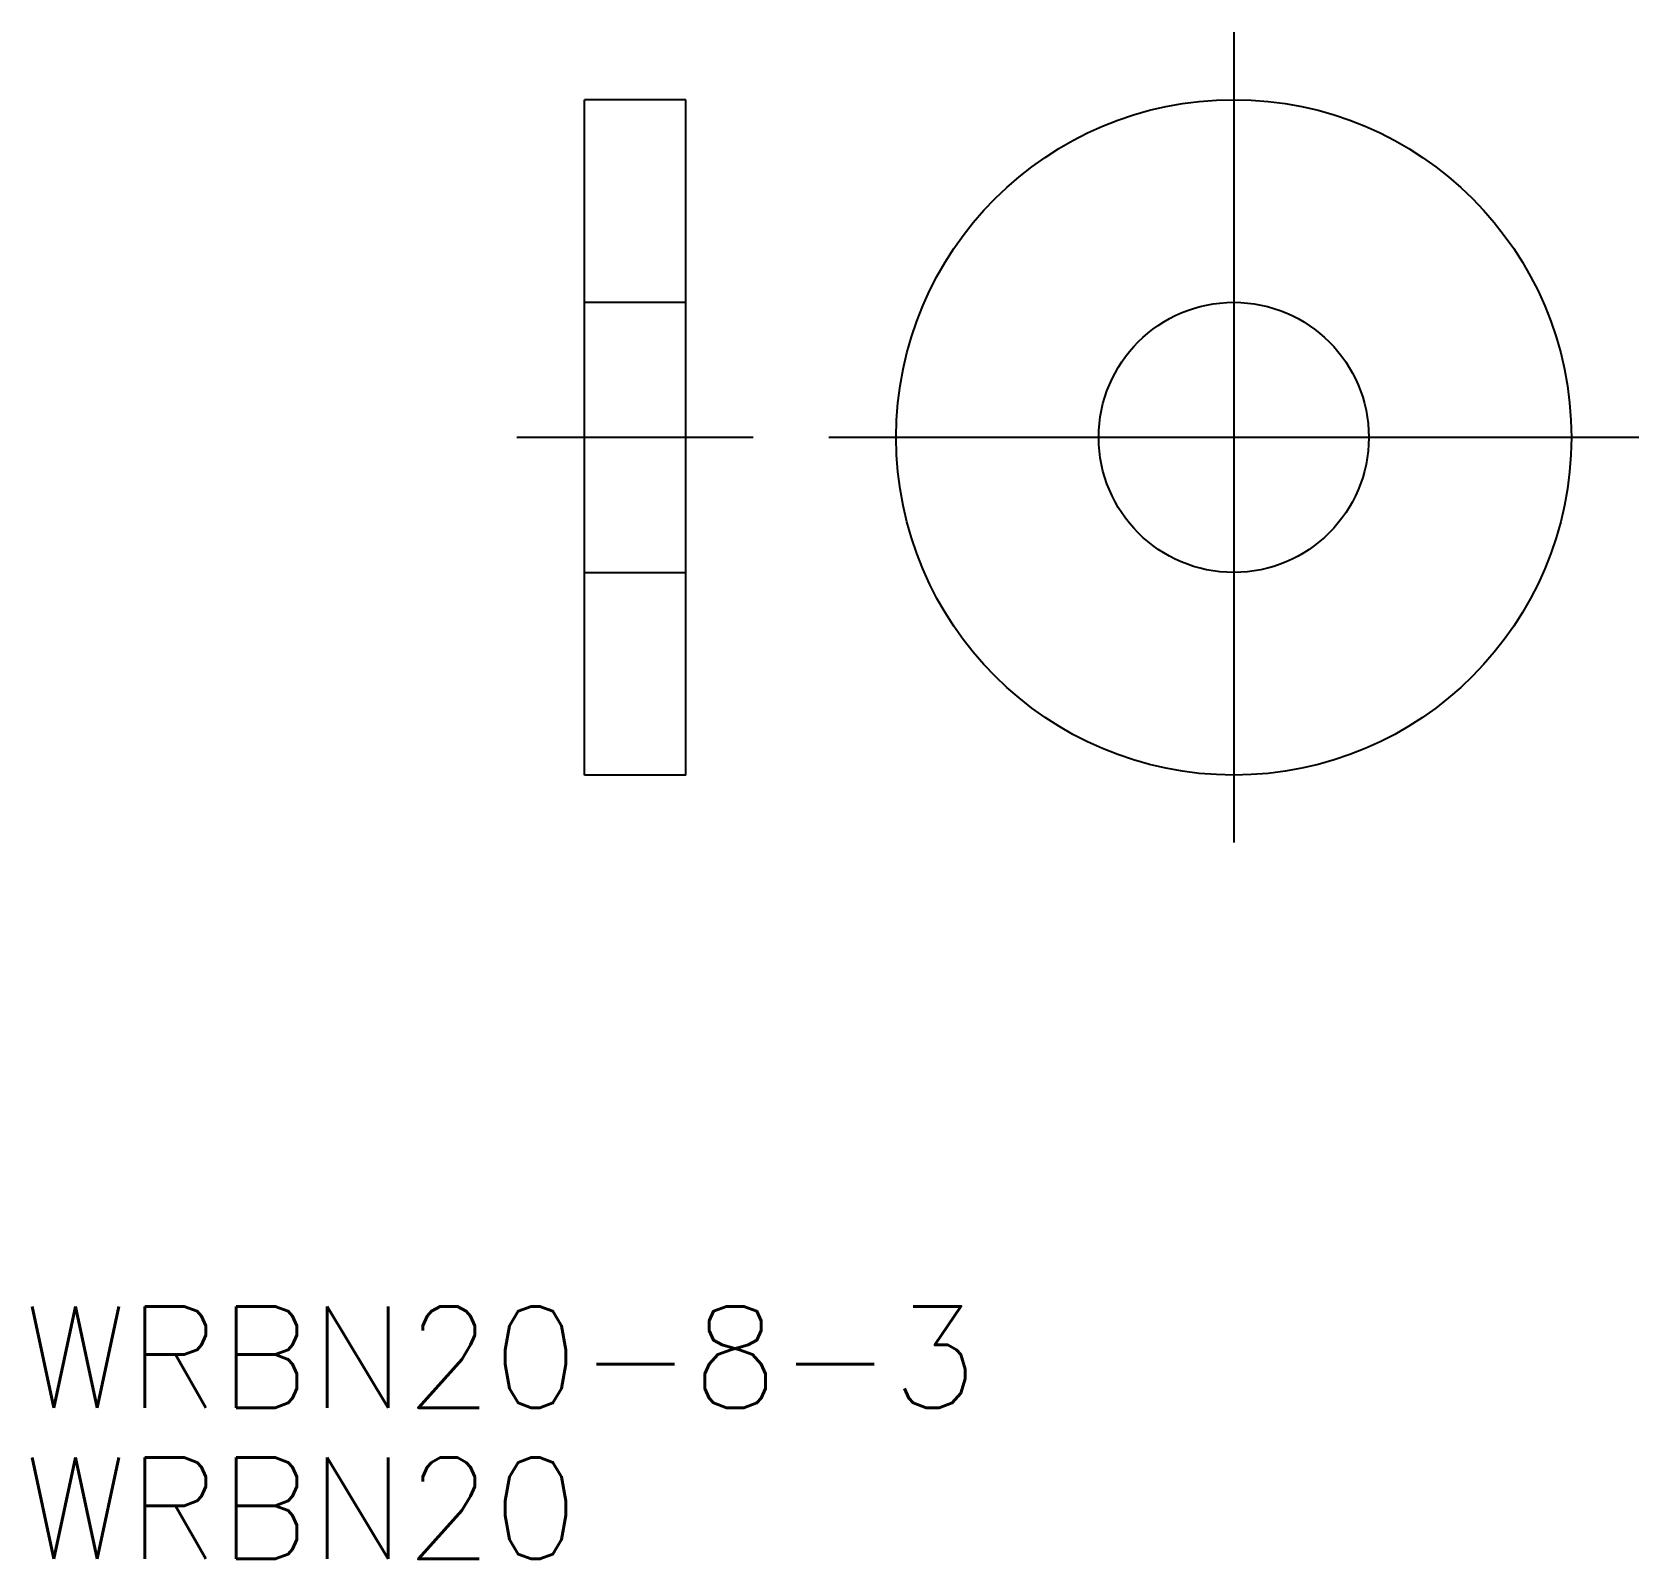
# Model space of a CAD drawing. Extents: x -35.6 to 12, y -33.2 to 12.
import ezdxf

# ---------------------------------------------------------------- set-up
doc = ezdxf.new("R2010")
doc.units = 0
doc.linetypes.add('CENTER', pattern=[50.8, 31.75, -6.35, 6.35, -6.35])
doc.linetypes.add('DASHED', pattern=[19.05, 12.7, -6.35])
doc.layers.get('0').update_dxf_attribs({"linetype": 'CONTINUOUS'})
doc.layers.add('CENTER', color=1, linetype='CENTER')
doc.styles.get("Standard").update_dxf_attribs({"font": 'txt.shx', "height": 3, "bigfont": 'bigfont.shx'})

# ---------------------------------------------------------------- blocks, each defined once
blk = doc.blocks.new('*U5')
at = {"color": 7, "linetype": 'CONTINUOUS'}
blk.add_text('WRBN20-8-3', height=3, dxfattribs=at).set_placement((-35.853, -28.732))
blk = doc.blocks.new('*U6')
at = {"color": 7, "linetype": 'CONTINUOUS'}
blk.add_text('WRBN20', height=3, dxfattribs=at).set_placement((-35.853, -33.208))

msp = doc.modelspace()

# ---------------------------------------------------------------- linework, layer by layer
at = {"color": 7, "linetype": 'CONTINUOUS'}
for p, q in [((-19.234, -10), (-19.234, 10)), ((-16.234, 10), (-19.234, 10)), ((-16.234, -10), (-16.234, 10)), ((-16.234, -10), (-19.234, -10))]:
    msp.add_line(p, q, dxfattribs=at)
at = {"color": 3, "linetype": 'DASHED'}
for p, q in [((-19.234, 4), (-16.234, 4)), ((-19.234, -4), (-16.234, -4))]:
    msp.add_line(p, q, dxfattribs=at)
at = {"color": 7, "linetype": 'CONTINUOUS'}
for radius in [10, 4]:
    msp.add_circle((0, 0), radius, dxfattribs=at)
at = {"layer": 'CENTER', "color": 1, "linetype": 'CENTER'}
for p, q in [((0, 12), (0, -12)), ((-14.234, 0), (-21.234, 0)), ((12, 0), (-12, 0))]:
    msp.add_line(p, q, dxfattribs=at)

# ---------------------------------------------------------------- block references
at = {"color": 7, "linetype": 'CONTINUOUS'}
for name in ['*U5', '*U6']:
    msp.add_blockref(name, (0, 0), dxfattribs=at)

doc.saveas('drawing.dxf')
